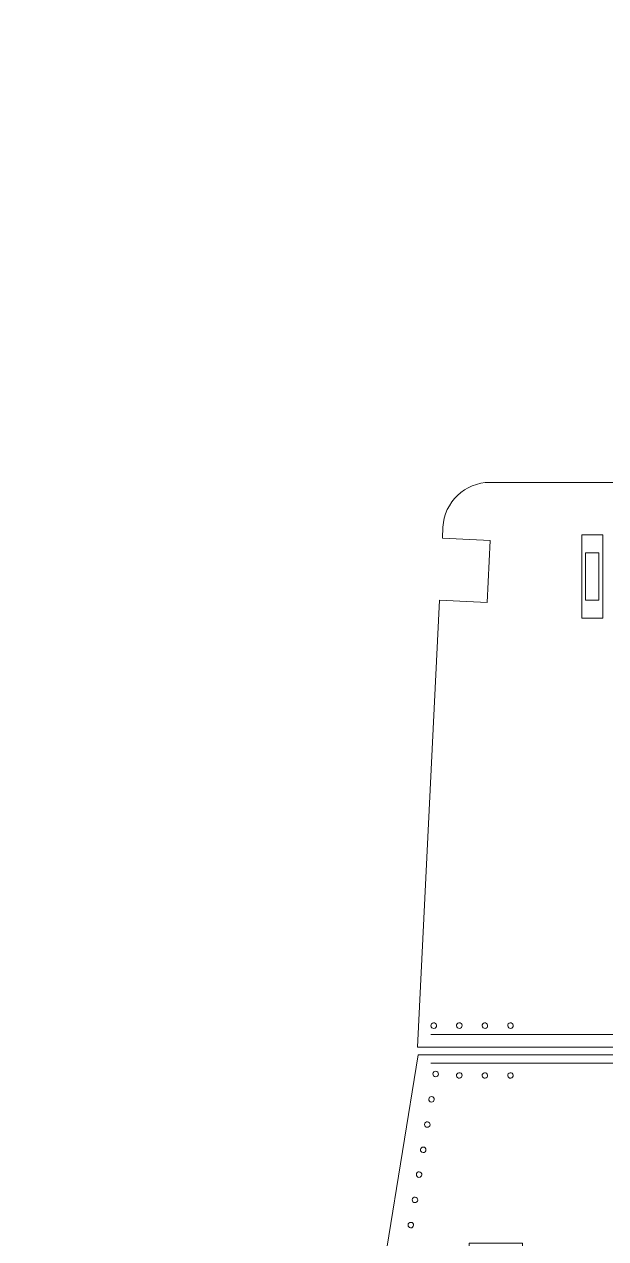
# Model space of a CAD drawing. Header units: centimetres. Extents: x -162 to 162, y -134 to 134.
# Drawn here: x 31.47 to 40.84, y -29.8 to -10.25 of the extents above; entities that cross this region are included whole.
import ezdxf

# ---------------------------------------------------------------- set-up
doc = ezdxf.new("R2010")
doc.units = ezdxf.units.CM
doc.header["$MEASUREMENT"] = 0
doc.layers.add('Capa 1', color=7, linetype='Continuous')
doc.layers.add('GUIDE', color=7, linetype='Continuous')

msp = doc.modelspace()

# ---------------------------------------------------------------- linework, layer by layer
at = {"layer": 'Capa 1', "lineweight": 9}
for points, knots in [([(50.58438, -19.51926), (50.58438, -19.51926), (49.81376, -19.55689), (49.81376, -19.55689), (49.81376, -19.55689), (49.76537, -18.56226), (49.76537, -18.56226), (49.76537, -18.56226), (50.53507, -18.52463), (50.53507, -18.52463), (50.53507, -18.52463), (50.52702, -18.34542), (50.52702, -18.34542), (50.50641, -17.94132), (50.17398, -17.62499), (49.76986, -17.62499), (49.76986, -17.62499), (44.37202, -17.62499), (44.37202, -17.62499), (44.37202, -17.62499), (38.97416, -17.62499), (38.97416, -17.62499), (38.57006, -17.62499), (38.23763, -17.94132), (38.21702, -18.34542), (38.21702, -18.34542), (38.20897, -18.52463), (38.20897, -18.52463), (38.20897, -18.52463), (38.97867, -18.56226), (38.97867, -18.56226), (38.97867, -18.56226), (38.93028, -19.55689), (38.93028, -19.55689), (38.93028, -19.55689), (38.15966, -19.51926), (38.15966, -19.51926), (38.15966, -19.51926), (37.80482, -26.71816), (37.80482, -26.71816), (37.80482, -26.71816), (44.37202, -26.71816), (44.37202, -26.71816), (44.37202, -26.71816), (50.93921, -26.71816), (50.93921, -26.71816), (50.93921, -26.71816), (50.58438, -19.51926), (50.58438, -19.51926)], [0, 0, 0, 0, 0.0625, 0.0625, 0.0625, 0.125, 0.125, 0.125, 0.1875, 0.1875, 0.1875, 0.25, 0.25, 0.25, 0.3125, 0.3125, 0.3125, 0.375, 0.375, 0.375, 0.4375, 0.4375, 0.4375, 0.5, 0.5, 0.5, 0.5625, 0.5625, 0.5625, 0.625, 0.625, 0.625, 0.6875, 0.6875, 0.6875, 0.75, 0.75, 0.75, 0.8125, 0.8125, 0.8125, 0.875, 0.875, 0.875, 0.9375, 0.9375, 0.9375, 1, 1, 1, 1]), ([(40.51307, -19.52042), (40.51307, -19.52042), (40.51307, -18.75842), (40.51307, -18.75842), (40.51307, -18.75842), (40.72969, -18.75842), (40.72969, -18.75842), (40.72969, -18.75842), (40.72969, -19.52042), (40.72969, -19.52042), (40.72969, -19.52042), (40.51307, -19.52042), (40.51307, -19.52042)], [0, 0, 0, 0, 0.25, 0.25, 0.25, 0.5, 0.5, 0.5, 0.75, 0.75, 0.75, 1, 1, 1, 1]), ([(39.49747, -30.2568), (39.49747, -30.2568), (49.20983, -30.2568), (49.20983, -30.2568), (49.20983, -30.2568), (49.20983, -29.8733), (49.20983, -29.8733), (49.20983, -29.8733), (50.06557, -29.8733), (50.06557, -29.8733), (50.06557, -29.8733), (50.06557, -30.16273), (50.06557, -30.16273), (50.12111, -30.14571), (50.17578, -30.12685), (50.22953, -30.10445), (50.47505, -30.00412), (50.73761, -29.95215), (51.00284, -29.95215), (51.00284, -29.95215), (51.43026, -29.95215), (51.43026, -29.95215), (51.43026, -29.95215), (50.92846, -26.84015), (50.92846, -26.84015), (50.92846, -26.84015), (37.81558, -26.84015), (37.81558, -26.84015), (37.81558, -26.84015), (37.31378, -29.95215), (37.31378, -29.95215), (37.31378, -29.95215), (37.7412, -29.95215), (37.7412, -29.95215), (38.00647, -29.95215), (38.26899, -30.00412), (38.51453, -30.10445), (38.55574, -30.12147), (38.59783, -30.13674), (38.64084, -30.15017), (38.64084, -30.15017), (38.64084, -29.8733), (38.64084, -29.8733), (38.64084, -29.8733), (39.49747, -29.8733), (39.49747, -29.8733), (39.49747, -29.8733), (39.49747, -30.2568), (39.49747, -30.2568)], [0, 0, 0, 0, 0.0625, 0.0625, 0.0625, 0.125, 0.125, 0.125, 0.1875, 0.1875, 0.1875, 0.25, 0.25, 0.25, 0.3125, 0.3125, 0.3125, 0.375, 0.375, 0.375, 0.4375, 0.4375, 0.4375, 0.5, 0.5, 0.5, 0.5625, 0.5625, 0.5625, 0.625, 0.625, 0.625, 0.6875, 0.6875, 0.6875, 0.75, 0.75, 0.75, 0.8125, 0.8125, 0.8125, 0.875, 0.875, 0.875, 0.9375, 0.9375, 0.9375, 1, 1, 1, 1])]:
    msp.add_open_spline(points, degree=3, knots=knots, dxfattribs=at)
at = {"layer": 'Capa 1', "color": 4, "lineweight": 9}
for points in [[(40.45172, -19.8108), (40.45172, -19.8108), (40.45172, -18.46804), (40.45172, -18.46804), (40.45172, -18.46804), (40.79103, -18.46804), (40.79103, -18.46804), (40.79103, -18.46804), (40.79103, -19.8108), (40.79103, -19.8108), (40.79103, -19.8108), (40.45172, -19.8108), (40.45172, -19.8108)], [(38.07301, -26.4133), (38.09746, -26.41068), (38.11514, -26.38871), (38.11251, -26.36426), (38.10988, -26.3398), (38.08793, -26.32212), (38.06348, -26.32475), (38.03903, -26.32737), (38.02134, -26.34934), (38.02397, -26.37379), (38.02661, -26.39825), (38.04856, -26.41593), (38.07301, -26.4133)], [(38.48497, -26.4133), (38.50943, -26.41068), (38.52711, -26.38871), (38.52448, -26.36426), (38.52185, -26.3398), (38.49989, -26.32212), (38.47544, -26.32475), (38.45099, -26.32737), (38.43331, -26.34934), (38.43594, -26.37379), (38.43857, -26.39825), (38.46053, -26.41593), (38.48497, -26.4133)], [(38.89693, -26.4133), (38.92139, -26.41068), (38.93907, -26.38871), (38.93644, -26.36426), (38.93381, -26.3398), (38.91185, -26.32212), (38.8874, -26.32475), (38.86295, -26.32737), (38.84527, -26.34934), (38.8479, -26.37379), (38.85054, -26.39825), (38.87249, -26.41593), (38.89693, -26.4133)], [(39.3089, -26.4133), (39.33335, -26.41068), (39.35103, -26.38871), (39.3484, -26.36426), (39.34577, -26.3398), (39.32381, -26.32212), (39.29936, -26.32475), (39.27491, -26.32737), (39.25723, -26.34934), (39.25986, -26.37379), (39.2625, -26.39825), (39.28445, -26.41593), (39.3089, -26.4133)], [(38.14411, -27.15083), (38.14549, -27.12627), (38.12669, -27.10526), (38.10213, -27.10388), (38.07757, -27.10251), (38.05656, -27.1213), (38.05518, -27.14585), (38.0538, -27.1704), (38.0726, -27.19142), (38.09716, -27.19279), (38.12172, -27.19417), (38.14273, -27.17538), (38.14411, -27.15083)], [(38.48504, -27.21551), (38.50949, -27.21288), (38.52718, -27.19092), (38.52455, -27.16646), (38.52192, -27.142), (38.49996, -27.12433), (38.47551, -27.12695), (38.45106, -27.12958), (38.43338, -27.15154), (38.43601, -27.176), (38.43864, -27.20045), (38.4606, -27.21813), (38.48504, -27.21551)], [(38.897, -27.21551), (38.92146, -27.21288), (38.93914, -27.19092), (38.93651, -27.16646), (38.93388, -27.142), (38.91192, -27.12433), (38.88747, -27.12695), (38.86302, -27.12958), (38.84534, -27.15154), (38.84797, -27.176), (38.8506, -27.20045), (38.87256, -27.21813), (38.897, -27.21551)], [(39.30897, -27.21551), (39.33342, -27.21288), (39.3511, -27.19092), (39.34847, -27.16646), (39.34584, -27.142), (39.32388, -27.12433), (39.29943, -27.12695), (39.27498, -27.12958), (39.2573, -27.15154), (39.25993, -27.176), (39.26257, -27.20045), (39.28452, -27.21813), (39.30897, -27.21551)], [(38.0772, -27.55732), (38.07858, -27.53277), (38.05978, -27.51175), (38.03522, -27.51037), (38.01066, -27.509), (37.98965, -27.52779), (37.98827, -27.55234), (37.98689, -27.5769), (38.00569, -27.59791), (38.03025, -27.59929), (38.05481, -27.60066), (38.07582, -27.58187), (38.0772, -27.55732)], [(38.01029, -27.96381), (38.01168, -27.93926), (37.99287, -27.91824), (37.96831, -27.91687), (37.94375, -27.91549), (37.92275, -27.93429), (37.92137, -27.95884), (37.91999, -27.98339), (37.93879, -28.0044), (37.96335, -28.00578), (37.98791, -28.00715), (38.00891, -27.98836), (38.01029, -27.96381)], [(37.94339, -28.3703), (37.94477, -28.34575), (37.92597, -28.32474), (37.90141, -28.32336), (37.87685, -28.32198), (37.85584, -28.34078), (37.85446, -28.36533), (37.85308, -28.38988), (37.87188, -28.4109), (37.89644, -28.41227), (37.921, -28.41364), (37.94201, -28.39485), (37.94339, -28.3703)], [(37.87761, -28.76991), (37.87899, -28.74536), (37.86019, -28.72434), (37.83563, -28.72297), (37.81107, -28.72159), (37.79007, -28.74039), (37.78868, -28.76494), (37.7873, -28.78949), (37.8061, -28.8105), (37.83066, -28.81188), (37.85523, -28.81325), (37.87623, -28.79446), (37.87761, -28.76991)], [(37.81071, -29.1764), (37.81209, -29.15185), (37.79329, -29.13084), (37.76873, -29.12946), (37.74417, -29.12808), (37.72316, -29.14688), (37.72178, -29.17143), (37.7204, -29.19598), (37.7392, -29.217), (37.76376, -29.21837), (37.78832, -29.21974), (37.80933, -29.20095), (37.81071, -29.1764)], [(37.7438, -29.5829), (37.74518, -29.55834), (37.72638, -29.53733), (37.70182, -29.53595), (37.67726, -29.53458), (37.65625, -29.55337), (37.65487, -29.57792), (37.65349, -29.60247), (37.67229, -29.62349), (37.69685, -29.62486), (37.72141, -29.62624), (37.74242, -29.60745), (37.7438, -29.5829)]]:
    msp.add_open_spline(points, degree=3, knots=[0, 0, 0, 0, 0.25, 0.25, 0.25, 0.5, 0.5, 0.5, 0.75, 0.75, 0.75, 1, 1, 1, 1], dxfattribs=at)
for points in [[(38.02372, -26.51451), (38.02372, -26.51451), (50.65979, -26.51451), (50.65979, -26.51451)], [(38.02379, -26.97149), (38.02379, -26.97149), (50.65986, -26.97149), (50.65986, -26.97149)]]:
    msp.add_open_spline(points, degree=3, dxfattribs=at)
at = {"layer": 'GUIDE', "lineweight": 9}
for points in [[(154.95614, -133.81955), (154.95614, -133.81955), (-18.51418, -133.81955), (-18.51418, -133.81955), (-18.51418, -133.81955), (-18.51418, 9.29968), (-18.51418, 9.29968), (-18.51418, 9.29968), (154.95614, 9.29968), (154.95614, 9.29968), (154.95614, 9.29968), (154.95614, -133.81955), (154.95614, -133.81955)], [(-18.43797, -133.74342), (-18.43797, -133.74342), (154.87992, -133.74342), (154.87992, -133.74342), (154.87992, -133.74342), (154.87992, 9.22355), (154.87992, 9.22355), (154.87992, 9.22355), (-18.43797, 9.22355), (-18.43797, 9.22355), (-18.43797, 9.22355), (-18.43797, -133.74342), (-18.43797, -133.74342)]]:
    msp.add_open_spline(points, degree=3, knots=[0, 0, 0, 0, 0.25, 0.25, 0.25, 0.5, 0.5, 0.5, 0.75, 0.75, 0.75, 1, 1, 1, 1], dxfattribs=at)

doc.saveas('drawing.dxf')
